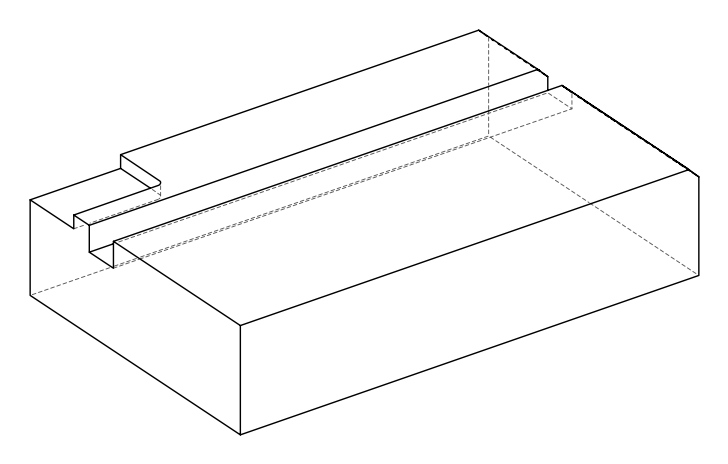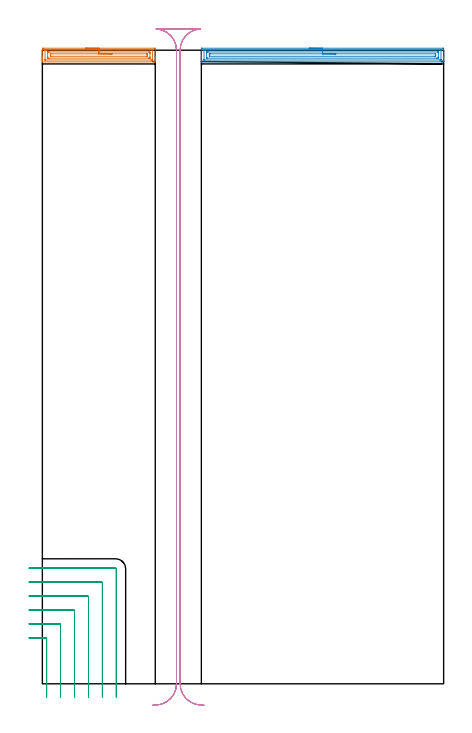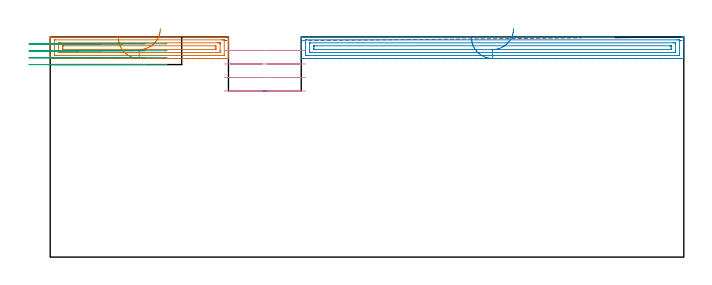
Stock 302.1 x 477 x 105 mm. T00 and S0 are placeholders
(PLAN: 4 operations, 2 tool changes, 23.6 min)
(1 AREA_MILL | FG_CHAMFER_SURFACE | UGT0205_001 | 2.95 min | 4825 mm3)
(2 AREA_MILL_1 | FG_CHAMFER_SURFACE_1 | UGT0205_001 | 6.07 min | 9985 mm3)
(3 MILL_CORNER_NOTCH_RECTANGULAR | CORNER_NOTCH_RECTANGULAR | UGT0201_132 | Follow Part, ap 3.5, ae 75% | 5.84 min | 77727 mm3)
(4 MILL_RECTANGULAR_SLOT | SLOT_RECTANGULAR | UGT0201_004 | Follow Part, ap 8, ae 75% | 8.77 min | 426402 mm3)
(TOOL UGT0205_001 | Chamfer Mill 20 x 3 x 45 deg. | D20 FL50 Z2)
(TOOL UGT0201_132 | Carbide End Mill 14.0 | D14 FL30 Z4)
(TOOL UGT0201_004 | End Mill 32 mm | D32 FL53 Z6)
(OP 1 AREA_MILL)
G17 G21 G94 G90
T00 M6
G54
G17 G0 G90 X32.5 Y478.5 S1061 M3
G43 Z115. H0
Z104.7
G94 G1 X32.538 Z103.828 F250.
X32.652 Z102.964
X32.841 Z102.112
X33.103 Z101.28
X33.437 Z100.474
X33.84 Z99.7
X34.308 Z98.964
X34.84 Z98.272
X35.429 Z97.629
X36.072 Z97.04
X36.764 Z96.508
X37.5 Z96.04
X38.274 Z95.637
X39.08 Z95.303
X39.912 Z95.041
X40.764 Z94.852
X41.628 Z94.738
X42.5 Z94.7
X84.406
X84.952 Y478.494 Z94.703
X84.99 Y478.491 Z94.706
X85. Y478.448 Z94.749
Y472.039 Z101.155
Y471.456 Z101.742
Y471.166 Z102.031
Y470.582 Z102.615
Y470.292 Z102.904
Y469.712 Z103.488
Y469.418 Z103.781
Y468.544 Z104.655
Y468.428 Z104.771
X84.997 Y468.312 Z104.88
X84.99 Y468.202 Z104.988
X84.852 Y468.2 Z105.
X0.148
X0.01 Y468.202 Z104.988
X0.003 Y468.312 Z104.88
X0. Y468.428 Z104.77
Y469.124 Z104.075
Y469.712 Z103.488
Y470.292 Z102.904
Y470.582 Z102.615
Y471.166 Z102.031
Y471.456 Z101.742
Y472.039 Z101.155
Y477.864 Z95.333
X0.004 Y478.156 Z95.041
X0.01 Y478.493 Z94.704
X0.246 Y478.497 Z94.702
X0.594 Y478.5 Z94.7
X42.5
Y477.086 Z96.114
X82.623 Y477.085 Z96.115
X82.825 Y477.084 Z96.116
X82.959 Y477.08 Z96.12
X82.986 Y477.079 Z96.121
X82.991 Y477.064 Z96.136
X82.995 Y477.04 Z96.16
X82.999 Y476.913 Z96.287
X83. Y469.922 Z103.278
X82.998 Y469.799 Z103.401
X82.995 Y469.701 Z103.499
X82.99 Y469.636 Z103.564
X82.983 Y469.621 Z103.579
X82.967 Y469.62 Z103.58
X82.623 Y469.616 Z103.584
X82.422 Y469.615 Z103.585
X81.731 Y469.614 Z103.586
X2.377 Y469.615 Z103.585
X2.175 Y469.616 Z103.584
X2.041 Y469.62 Z103.58
X2.014 Y469.621 Z103.579
X2.009 Y469.637 Z103.563
X2.005 Y469.66 Z103.54
X2.001 Y469.787 Z103.413
X2. Y476.778 Z96.422
X2.002 Y476.901 Z96.299
X2.005 Y476.999 Z96.201
X2.01 Y477.064 Z96.136
X2.017 Y477.079 Z96.121
X2.033 Y477.08 Z96.12
X2.377 Y477.084 Z96.116
X2.578 Y477.086 Z96.114
X3.269
X42.5
Y475.672 Z97.528
X79.948 Y475.671 Z97.529
X80.701 Y475.67 Z97.53
X80.84 Y475.668 Z97.532
X80.971 Y475.665 Z97.535
X80.99 Y475.534 Z97.666
X80.996 Y475.381 Z97.819
X81. Y474.661 Z98.539
Y474.504 Z98.696
Y471.882 Z101.318
X80.999 Y471.166 Z102.034
X80.997 Y471.087 Z102.113
X80.993 Y471.049 Z102.151
X80.99 Y471.035 Z102.165
X80.975 Y471.033 Z102.167
X80.84 Y471.031 Z102.169
X80.088 Y471.029 Z102.171
X79.948 Y471.028 Z102.172
X5.052 Y471.029 Z102.171
X4.299 Y471.03 Z102.17
X4.16 Y471.032 Z102.168
X4.029 Y471.035 Z102.165
X4.01 Y471.166 Z102.034
X4.004 Y471.319 Z101.881
X4. Y472.039 Z101.161
Y472.196 Z101.004
Y474.818 Z98.382
X4.001 Y475.534 Z97.666
X4.003 Y475.613 Z97.587
X4.007 Y475.652 Z97.548
X4.01 Y475.665 Z97.535
X4.025 Y475.667 Z97.533
X4.16 Y475.669 Z97.531
X4.912 Y475.671 Z97.529
X5.052 Y475.672 Z97.528
X42.5
Y474.257 Z98.943
X78.576
X78.879 Y474.256 Z98.944
X78.93 Y474.255 Z98.945
X78.976 Y474.251 Z98.949
X78.99 Y474.187 Z99.013
X79. Y473.843 Z99.357
Y473.787 Z99.413
Y472.968 Z100.232
Y472.913 Z100.287
X78.993 Y472.504 Z100.696
X78.99 Y472.459 Z100.741
X78.931 Y472.45 Z100.75
X78.805 Y472.445 Z100.755
X78.644 Y472.443 Z100.757
X6.424
X6.121 Y472.444 Z100.756
X6.07 Y472.445 Z100.755
X6.024 Y472.449 Z100.751
X6.01 Y472.513 Z100.687
X6. Y472.857 Z100.343
Y472.913 Z100.287
Y473.732 Z99.468
Y473.787 Z99.413
X6.007 Y474.196 Z99.004
X6.01 Y474.241 Z98.959
X6.068 Y474.25 Z98.95
X6.195 Y474.255 Z98.945
X6.356 Y474.257 Z98.943
X42.5
X43.372 Z98.981
X44.236 Z99.095
X45.088 Z99.283
X45.92 Z99.546
X46.726 Z99.88
X47.5 Z100.282
X48.236 Z100.751
X48.928 Z101.282
X49.571 Z101.872
X50.16 Z102.515
X50.692 Z103.207
X51.16 Z103.943
X51.563 Z104.716
X51.897 Z105.522
X52.159 Z106.354
X52.348 Z107.206
X52.462 Z108.071
X52.5 Z108.943
G0 Z115.
M5
M2
(OP 2 AREA_MILL_1)
G17 G21 G94 G90
T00 M6
G54
G17 G0 G90 X200.9 Y478.5 S1061 M3
G43 Z115. H0
Z104.7
G94 G1 X200.938 Z103.828 F250.
X201.052 Z102.964
X201.241 Z102.112
X201.503 Z101.28
X201.837 Z100.474
X202.24 Z99.7
X202.708 Z98.964
X203.24 Z98.272
X203.829 Z97.629
X204.472 Z97.04
X205.164 Z96.508
X205.9 Z96.04
X206.674 Z95.637
X207.48 Z95.303
X208.312 Z95.041
X209.164 Z94.852
X210.028 Z94.738
X210.9 Z94.7
X301.493
X302.04 Y478.494 Z94.704
X302.09 Y478.492 Z94.706
X302.1 Y478.436 Z94.762
Y472.039 Z101.155
Y470.606 Z102.591
Y469.418 Z103.777
Y468.447 Z104.752
X302.097 Y468.321 Z104.871
X302.09 Y468.202 Z104.988
X301.939 Y468.2 Z105.
X119.86
X119.71 Y468.202 Z104.988
X119.703 Y468.321 Z104.871
X119.7 Y468.447 Z104.752
Y468.79 Z104.409
Y469.418 Z103.777
Y471.48 Z101.718
Y472.039 Z101.155
Y472.633 Z100.562
Y478.156 Z95.041
X119.704 Y478.44 Z94.758
X119.71 Y478.492 Z94.705
X119.765 Y478.499 Z94.699
X120.307 Y478.5 Z94.7
X210.9
Y477.086 Z96.114
X299.708 Y477.085 Z96.115
X299.91 Y477.084 Z96.116
X300.052 Y477.081 Z96.119
X300.082 Y477.079 Z96.121
X300.09 Y477.064 Z96.136
X300.093 Y477.038 Z96.162
X300.099 Y476.9 Z96.3
Y469.909 Z103.291
X300.097 Y469.78 Z103.42
X300.092 Y469.678 Z103.522
X300.088 Y469.621 Z103.579
X300.053 Y469.62 Z103.58
X299.708 Y469.616 Z103.584
X299.507 Y469.615 Z103.585
X298.816 Y469.614 Z103.586
X122.092 Y469.615 Z103.585
X121.89 Y469.616 Z103.584
X121.748 Y469.619 Z103.581
X121.718 Y469.621 Z103.579
X121.71 Y469.636 Z103.564
X121.707 Y469.662 Z103.538
X121.701 Y469.8 Z103.4
X121.7 Y476.791 Z96.409
X121.703 Y476.92 Z96.28
X121.708 Y477.022 Z96.178
X121.712 Y477.079 Z96.121
X121.747 Y477.08 Z96.12
X122.092 Y477.084 Z96.116
X122.293 Y477.085 Z96.115
X122.984 Y477.086 Z96.114
X210.9
Y475.672 Z97.528
X297.783 Y475.671 Z97.529
X297.923 Y475.67 Z97.53
X298.062 Y475.665 Z97.535
X298.09 Y475.663 Z97.537
X298.094 Y475.638 Z97.562
X298.098 Y475.592 Z97.608
X298.1 Y475.534 Z97.666
Y475.361 Z97.839
Y471.866 Z101.334
X298.097 Y471.166 Z102.034
X298.094 Y471.079 Z102.121
X298.09 Y471.041 Z102.159
X298.057 Y471.035 Z102.165
X297.923 Y471.032 Z102.168
X297.17 Y471.029 Z102.171
X297.031 Y471.028 Z102.172
X124.017 Y471.029 Z102.171
X123.877 Y471.03 Z102.17
X123.738 Y471.035 Z102.165
X123.71 Y471.037 Z102.163
X123.706 Y471.062 Z102.138
X123.702 Y471.108 Z102.092
X123.701 Y471.166 Z102.034
X123.7 Y471.339 Z101.861
Y474.834 Z98.366
X123.703 Y475.534 Z97.666
X123.706 Y475.621 Z97.579
X123.71 Y475.659 Z97.541
X123.743 Y475.665 Z97.535
X123.877 Y475.668 Z97.532
X124.63 Y475.671 Z97.529
X124.769 Y475.672 Z97.528
X210.9
Y474.257 Z98.943
X295.969
X296.019 Y474.256 Z98.944
X296.07 Y474.253 Z98.947
X296.084 Y474.251 Z98.949
X296.09 Y474.242 Z98.958
X296.093 Y474.197 Z99.003
X296.1 Y473.824 Z99.376
Y473.787 Z99.413
Y472.95 Z100.25
X296.099 Y472.913 Z100.287
X296.091 Y472.495 Z100.705
X296.09 Y472.45 Z100.75
X296.014 Y472.447 Z100.753
X295.886 Y472.444 Z100.756
X295.726 Y472.443 Z100.757
X295.245
X125.831
X125.781 Y472.444 Z100.756
X125.73 Y472.447 Z100.753
X125.716 Y472.449 Z100.751
X125.71 Y472.458 Z100.742
X125.707 Y472.503 Z100.697
X125.7 Y472.876 Z100.324
Y472.913 Z100.287
Y473.75 Z99.45
X125.701 Y473.787 Z99.413
X125.708 Y474.205 Z98.995
X125.71 Y474.25 Z98.95
X125.786 Y474.253 Z98.947
X125.914 Y474.256 Z98.944
X126.074 Y474.257 Z98.943
X126.555
X210.9
X211.772 Z98.981
X212.636 Z99.095
X213.488 Z99.283
X214.32 Z99.546
X215.126 Z99.88
X215.9 Z100.282
X216.636 Z100.751
X217.328 Z101.282
X217.971 Z101.872
X218.56 Z102.515
X219.092 Z103.207
X219.56 Z103.943
X219.963 Z104.716
X220.297 Z105.522
X220.559 Z106.354
X220.748 Z107.206
X220.862 Z108.071
X220.9 Z108.943
G0 Z115.
M5
M2
(OP 3 MILL_CORNER_NOTCH_RECTANGULAR)
G17 G21 G94 G90
T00 M6
G54
G17 G0 G90 X3.2 Y-10. S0 M3
G43 Z115. H0
Z101.7
G94 G1 Y-7. F250.
Y33.905 F500.
G3 X2.505 Y34.6 R0.7
G1 X-7.
X-10. F250.
G0 Z115.
X13.7 Y-10.
Z101.7
G1 Y-7.
Y44.405 F500.
G3 X13.005 Y45.1 R0.7
G1 X-7.
X-10. F250.
G0 Z115.
X24.2 Y-10.
Z101.7
G1 Y-7.
Y54.905 F500.
G3 X23.505 Y55.6 R0.7
G1 X-7.
X-10. F250.
G0 Z115.
X34.7 Y-10.
Z101.7
G1 Y-7.
Y65.404 F500.
G3 X34.004 Y66.1 R0.7
G1 X-7.
X-10. F250.
G0 Z115.
X45.2 Y-10.
Z101.7
G1 Y-7.
Y75.904 F500.
G3 X44.504 Y76.6 R0.7
G1 X-7.
X-10. F250.
G0 Z115.
X55.7 Y-10.
Z101.7
G1 Y-7.
Y86.404 F500.
G3 X55.004 Y87.1 R0.7
G1 X-7.
X-10. F250.
G0 Z115.
X3.2 Y-10.
Z98.4
G1 Y-7.
Y33.905 F500.
G3 X2.505 Y34.6 R0.7
G1 X-7.
X-10. F250.
G0 Z115.
X13.7 Y-10.
Z98.4
G1 Y-7.
Y44.405 F500.
G3 X13.005 Y45.1 R0.7
G1 X-7.
X-10. F250.
G0 Z115.
X24.2 Y-10.
Z98.4
G1 Y-7.
Y54.905 F500.
G3 X23.505 Y55.6 R0.7
G1 X-7.
X-10. F250.
G0 Z115.
X34.7 Y-10.
Z98.4
G1 Y-7.
Y65.404 F500.
G3 X34.004 Y66.1 R0.7
G1 X-7.
X-10. F250.
G0 Z115.
X45.2 Y-10.
Z98.4
G1 Y-7.
Y75.904 F500.
G3 X44.504 Y76.6 R0.7
G1 X-7.
X-10. F250.
G0 Z115.
X55.7 Y-10.
Z98.4
G1 Y-7.
Y86.404 F500.
G3 X55.004 Y87.1 R0.7
G1 X-7.
X-10. F250.
G0 Z115.
X3.2 Y-10.
Z95.1
G1 Y-7.
Y33.905 F500.
G3 X2.505 Y34.6 R0.7
G1 X-7.
X-10. F250.
G0 Z115.
X13.7 Y-10.
Z95.1
G1 Y-7.
Y44.405 F500.
G3 X13.005 Y45.1 R0.7
G1 X-7.
X-10. F250.
G0 Z115.
X24.2 Y-10.
Z95.1
G1 Y-7.
Y54.905 F500.
G3 X23.505 Y55.6 R0.7
G1 X-7.
X-10. F250.
G0 Z115.
X34.7 Y-10.
Z95.1
G1 Y-7.
Y65.404 F500.
G3 X34.004 Y66.1 R0.7
G1 X-7.
X-10. F250.
G0 Z115.
X45.2 Y-10.
Z95.1
G1 Y-7.
Y75.904 F500.
G3 X44.504 Y76.6 R0.7
G1 X-7.
X-10. F250.
G0 Z115.
X55.7 Y-10.
Z95.1
G1 Y-7.
Y86.404 F500.
G3 X55.004 Y87.1 R0.7
G1 X-7.
X-10. F250.
G0 Z115.
X3.2 Y-10.
Z91.8
G1 Y-7.
Y33.905 F500.
G3 X2.505 Y34.6 R0.7
G1 X-7.
X-10. F250.
G0 Z115.
X13.7 Y-10.
Z91.8
G1 Y-7.
Y44.405 F500.
G3 X13.005 Y45.1 R0.7
G1 X-7.
X-10. F250.
G0 Z115.
X24.2 Y-10.
Z91.8
G1 Y-7.
Y54.905 F500.
G3 X23.505 Y55.6 R0.7
G1 X-7.
X-10. F250.
G0 Z115.
X34.7 Y-10.
Z91.8
G1 Y-7.
Y65.404 F500.
G3 X34.004 Y66.1 R0.7
G1 X-7.
X-10. F250.
G0 Z115.
X45.2 Y-10.
Z91.8
G1 Y-7.
Y75.904 F500.
G3 X44.504 Y76.6 R0.7
G1 X-7.
X-10. F250.
G0 Z115.
X55.7 Y-10.
Z91.8
G1 Y-7.
Y86.404 F500.
G3 X55.004 Y87.1 R0.7
G1 X-7.
X-10. F250.
G0 Z115.
M5
M2
(OP 4 MILL_RECTANGULAR_SLOT)
G17 G21 G94 G90
T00 M6
G54
G17 G0 G90 X121.715 Y-16.154 S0 M3
G43 Z115. H0
Z98.55
G94 G1 X118.721 Y-15.97 F250.
G2 X103.7 Y0. R16. F500.
G1 Y477.
G2 X117.043 Y492.778 R16.
G1 X117.048 Y492.807
G3 X114.573 Y493. R16.
G1 X90.157
G3 X87.667 Y492.805 R16.
G1 X87.672 Y492.775
G2 X101. Y477. R16.
G1 Y0.
G2 X85.979 Y-15.97 R16.
G1 X82.985 Y-16.154 F250.
G0 X121.715 Z92.1
G1 X118.721 Y-15.97
G2 X103.7 Y0. R16. F500.
G1 Y477.
G2 X118.721 Y492.97 R16.
G1 Y493.
X85.979
Y492.97
G2 X101. Y477. R16.
G1 Y0.
G2 X85.979 Y-15.97 R16.
G1 X82.985 Y-16.154 F250.
G0 X121.715 Z85.65
G1 X118.721 Y-15.97
G2 X103.7 Y0. R16. F500.
G1 Y477.
G2 X119.134 Y492.99 R16.
G1 X85.566
G2 X101. Y477. R16.
G1 Y0.
G2 X85.979 Y-15.97 R16.
G1 X82.985 Y-16.154 F250.
G0 X121.715 Z79.2
G1 X118.721 Y-15.97
G2 X103.7 Y0. R16. F500.
G1 Y477.
G2 X119.134 Y492.99 R16.
G1 X85.566
G2 X101. Y477. R16.
G1 Y0.
G2 X85.979 Y-15.97 R16.
G1 X82.985 Y-16.154 F250.
G0 Z115.
M5
M2
